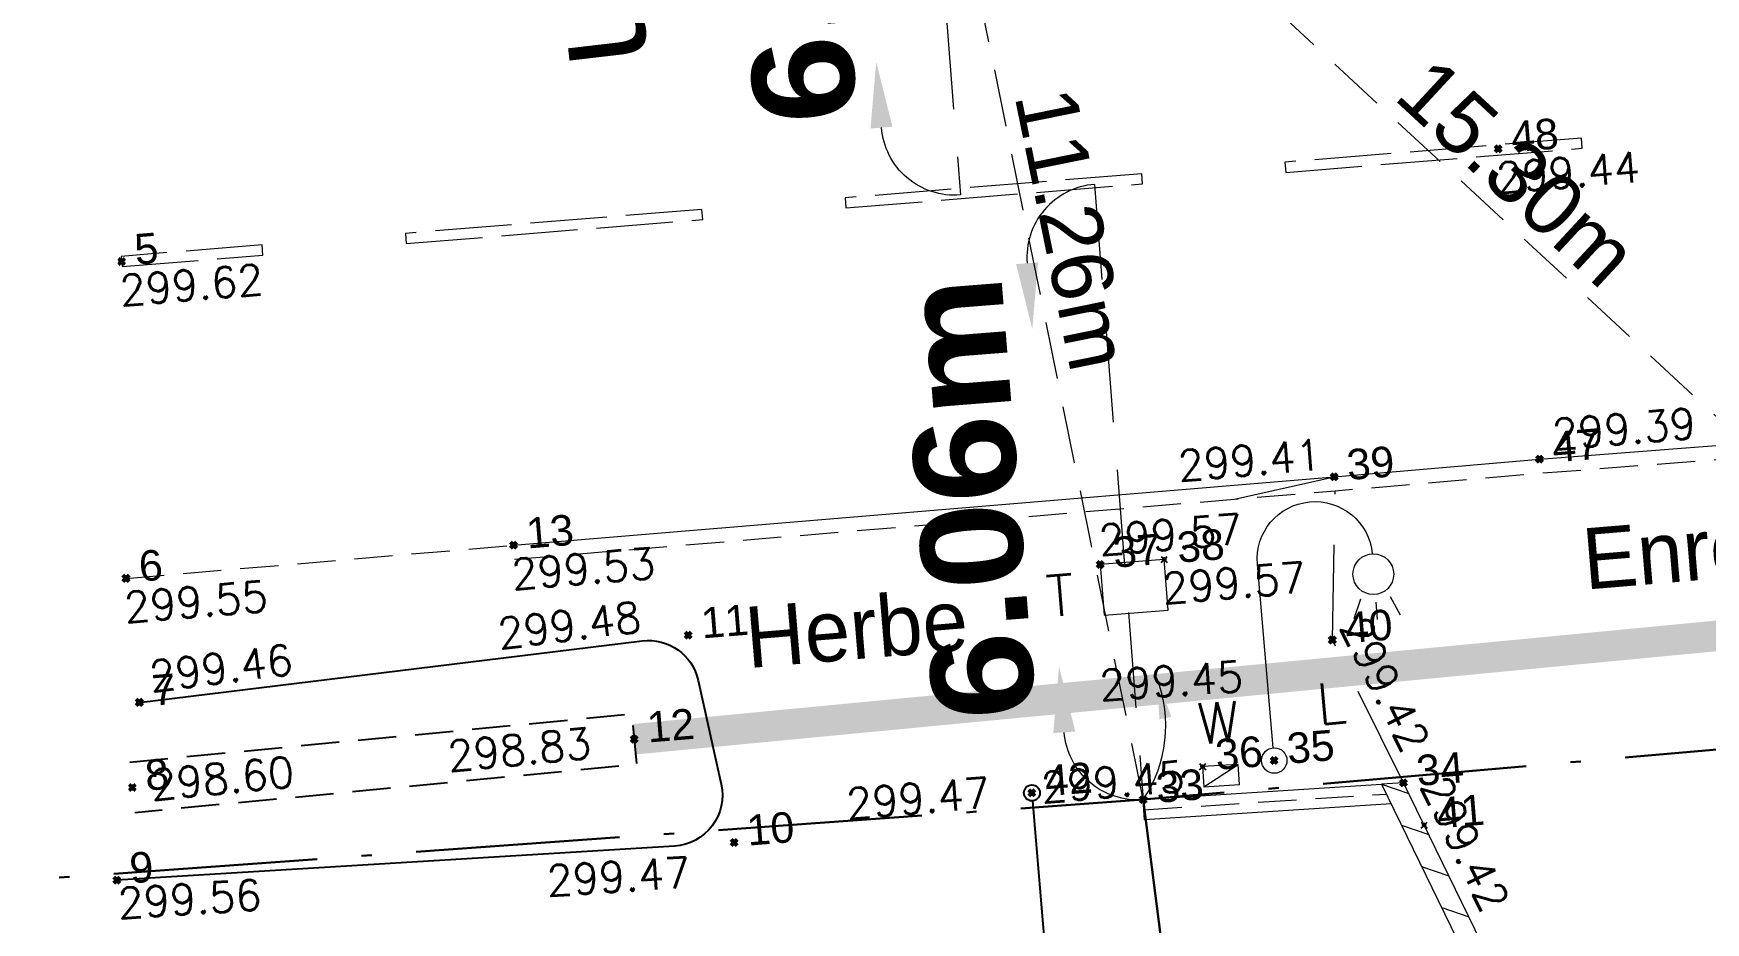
# Model space of a CAD drawing. Header units: metres. Extents: x 1851758 to 1852050, y 5187822 to 5188223.
# Drawn here: x 1851854.94 to 1851871.34, y 5187865.93 to 5187874.66 of the extents above; entities that cross this region are included whole.
import ezdxf
from ezdxf.enums import TextEntityAlignment as Align

# ---------------------------------------------------------------- set-up
doc = ezdxf.new("R2010")
doc.units = ezdxf.units.M
doc.header["$LTSCALE"] = 2.5
doc.header["$PDMODE"] = 35
doc.header["$PDSIZE"] = 0.03
for name, pattern in [('L16', [0.375, 0.3, -0.075]), ('L18', [0.6, 0.4, -0.2]), ('L32', [2.5, 2, -0.1, 0.1, -0.1, 0.1, -0.1]), ('L5', [1.15, 0.8, -0.175, 0, -0.175]), ('L8', [0.225, 0.15, -0.075])]:
    doc.linetypes.add(name, pattern=pattern)
doc.layers.get('0').update_dxf_attribs({"linetype": 'CONTINUOUS', "lineweight": 30})
doc.layers.add('_SSL_ASS_EP', color=5, linetype='L32')
doc.layers.add('MOB', color=8, linetype='CONTINUOUS')
for name, color, linetype, lineweight in [('CLO_HAC', 251, 'CONTINUOUS', 15), ('CLO_MUR', 7, 'CONTINUOUS', 15), ('COTATION', 150, 'L8', 20), ('ECL', 6, 'CONTINUOUS', 5), ('ECL_TXT', 6, 'CONTINUOUS', 5), ('EDF', 1, 'CONTINUOUS', 5), ('EDF_TXT', 1, 'CONTINUOUS', 5), ('P', 7, 'CONTINUOUS', 50), ('PAR', 11, 'L5', 30), ('PAR_ALIGNT_TXT', 1, 'CONTINUOUS', 15), ('PAR_COT', 150, 'CONTINUOUS', 20), ('PRO_PAR_COT_DA', 150, 'CONTINUOUS', 20), ('PTT', 3, 'CONTINUOUS', 5), ('PTT_TXT', 3, 'CONTINUOUS', 5), ('SIG', 200, 'CONTINUOUS', 20), ('SIH', 252, 'L16', 18), ('SOL', 7, 'L18', 15), ('SOL_TXT', 7, 'CONTINUOUS', 13), ('TAL', 34, 'CONTINUOUS', 25), ('VOI', 251, 'CONTINUOUS', 20), ('Z', 7, 'CONTINUOUS', 9)]:
    doc.layers.add(name, color=color, linetype=linetype, lineweight=lineweight)
for name, color, linetype, plot in [('N', 1, 'CONTINUOUS', False), ('NCACHE', 7, 'CONTINUOUS', False), ('PCACHE', 7, 'CONTINUOUS', False), ('ZCACHE', 7, 'CONTINUOUS', False)]:
    doc.layers.add(name, color=color, linetype=linetype, plot=plot)
doc.styles.add('_ECRITURE', font='NEWSGOTN.TTF')
doc.styles.add('ARIAL_B', font='arialbd.ttf', dxfattribs={"width": 1.1})
doc.styles.add('SIMPLEX', font='SIMPLEX.SHX', dxfattribs={"oblique": 27})
doc.styles.get("Standard").update_dxf_attribs({"font": 'arial.ttf'})

# ---------------------------------------------------------------- blocks, each defined once
blk = doc.blocks.new('TCPOINT')
blk.add_point((0, 0))
at = {"layer": 'N'}
blk.add_attdef('MAT', (0.2, 0.2), '', height=0.34, dxfattribs=at)
at = {"layer": 'Z', "style": 'SIMPLEX'}
blk.add_attdef('ALT', (0.2, -0.54), '', height=0.34, dxfattribs=at)
blk = doc.blocks.new('MOB_02')
at = {"layer": 'MOB', "linetype": 'Continuous'}
blk.add_lwpolyline([(0, 1.679534), (0.680858, 1.679534, 0.414214), (0.755858, 1.754534), (0.755858, 2.428793, 0.414214), (0.680858, 2.503793), (-0.680858, 2.503793, 0.414214), (-0.755858, 2.428793), (-0.755858, 1.754534, 0.414214), (-0.680858, 1.679534)], format="xyb", close=True, dxfattribs=at)
at = {"layer": 'MOB'}
blk.add_lwpolyline([(0, 0.078125), (0, 1.679534)], dxfattribs=at)
blk.add_circle((0, 0), 0.078125, dxfattribs=at)
blk = doc.blocks.new('ECL_01')
at = {"layer": 'ECL'}
blk.add_lwpolyline([(0, 0.125), (0, 1.935, -0.995687), (1.132, 1.94)], format="xyb", dxfattribs=at)
for points in [[(0.978, 1.507), (0.896, 1.319)], [(1.272, 1.507), (1.354, 1.319)], [(1.125, 1.465), (1.125, 1.293)]]:
    blk.add_lwpolyline(points, dxfattribs=at)
for centre, radius in [((1.125, 1.74), 0.2), ((0, 0), 0.125)]:
    blk.add_circle(centre, radius, dxfattribs=at)
at = {"layer": 'ECL_TXT', "style": 'SIMPLEX'}
blk.add_text('L', height=0.4, dxfattribs=at).set_placement((0.608, 0.514), align=Align.MIDDLE)
blk = doc.blocks.new('*U40')
at = {"layer": 'EDF'}
blk.add_lwpolyline([(0.2, 0), (0, 0.35)], dxfattribs=at)
at = {"layer": 'EDF', "flags": 128}
for points in [[(0, 0.35), (0, 0)], [(0.2, 0.35), (0, 0.35)], [(0.2, 0), (0.2, 0.35)], [(0, 0), (0.2, 0)]]:
    blk.add_lwpolyline(points, dxfattribs=at)
at = {"layer": 'EDF_TXT', "style": 'SIMPLEX'}
blk.add_attdef('EDF_TXT', text='', height=0.4, rotation=90, dxfattribs=at).set_placement((-0.423, 0.181), align=Align.MIDDLE)
blk = doc.blocks.new('*U41')
at = {"layer": 'PTT', "flags": 128}
for points in [[(0, 0.63), (0, 0)], [(0.5, 0.63), (0, 0.63)], [(0.5, 0), (0.5, 0.63)], [(0, 0), (0.5, 0)]]:
    blk.add_lwpolyline(points, dxfattribs=at)
at = {"layer": 'PTT_TXT', "style": 'SIMPLEX'}
blk.add_attdef('PTT_TXT', text='', height=0.4, rotation=90, dxfattribs=at).set_placement((0.272, -0.415), align=Align.MIDDLE)
blk = doc.blocks.new('COTATION_02B')
at = {"layer": 'PAR_ALIGNT_TXT', "linetype": 'Continuous'}
blk.add_lwpolyline([(0, 0), (0, 0, -0.414214), (-0.288, -0.288), (-0.288, -0.288)], format="xyb", dxfattribs=at)
blk.add_solid([(-0.288, -0.2448), (-0.288, -0.3312), (-0.5472, -0.288)], dxfattribs=at)
blk = doc.blocks.new('COTATION_01B')
at = {"layer": 'COTATION', "color": 1, "linetype": 'Continuous'}
blk.add_lwpolyline([(0, 0), (0, 0, 0.414214), (-0.288, 0.288), (-0.288, 0.288)], format="xyb", dxfattribs=at)
blk.add_solid([(-0.288, 0.2448), (-0.288, 0.3312), (-0.5472, 0.288)], dxfattribs=at)
blk = doc.blocks.new('PAR_COT_01B')
at = {"layer": 'PAR_COT'}
blk.add_lwpolyline([(-1.143, 0.37, 0, 0.12, 0), (-0.742, 0.373, 0.12, 0.12, 0)], format="xyseb", dxfattribs=at)
blk.add_arc((-0.93, -0.921), 1.309, 44.7149, 99.3768, dxfattribs=at)

msp = doc.modelspace()

# ---------------------------------------------------------------- hatches: boundary and pattern name
at = {"layer": 'CLO_HAC'}
h = msp.add_hatch(dxfattribs=at)
h.set_pattern_fill('ANSI31', color=256, scale=0.1)
h.set_pattern_definition([(340.979, (1851868.16536, 5187867.2899), (0.103477, 0.300164), [])])
h.paths.add_polyline_path([(1851869.275, 5187865.469), (1851869.095, 5187865.382), (1851868.165, 5187867.29), (1851868.381, 5187867.304)])

# ---------------------------------------------------------------- linework, layer by layer
at = {"layer": '_SSL_ASS_EP', "const_width": 0.3, "flags": 128}
msp.add_lwpolyline([(1851860.831, 5187867.731), (1851919.318, 5187873.319)], dxfattribs=at)
at = {"layer": 'CLO_MUR', "flags": 128}
for points in [[(1851868.26, 5187867.096), (1851865.839, 5187866.939), (1851865.826, 5187867.138), (1851868.165, 5187867.29)], [(1851869.275, 5187865.469), (1851868.381, 5187867.304), (1851868.165, 5187867.29), (1851869.095, 5187865.382)]]:
    msp.add_lwpolyline(points, dxfattribs=at)
at = {"layer": 'CLO_MUR', "linetype": 'L8', "flags": 128}
msp.add_lwpolyline([(1851865.832, 5187867.039), (1851868.213, 5187867.193)], dxfattribs=at)
at = {"layer": 'PAR', "flags": 128}
for points in [[(1851831.986, 5187864.702), (1851865.826, 5187867.138), (1851900.301, 5187870.151), (1851928.962, 5187872.752), (1851949.784, 5187874.612), (1851955.395, 5187875.111), (1851966.855, 5187876.132), (1851991.766, 5187878.321), (1852005.198, 5187879.551), (1852009.438, 5187879.942), (1852023.369, 5187881.222), (1852029.419, 5187881.772)], [(1851865.826, 5187867.138), (1851871.326, 5187824.067)]]:
    msp.add_lwpolyline(points, dxfattribs=at)
at = {"layer": 'PAR_ALIGNT_TXT', "linetype": 'L8', "ltscale": 2.5, "flags": 128}
for points in [[(1851863.557, 5187879.057), (1851864.032, 5187873.076)], [(1851865.347, 5187873.18), (1851865.826, 5187867.138)]]:
    msp.add_lwpolyline(points, dxfattribs=at)
at = {"layer": 'PAR_COT', "linetype": 'L8', "ltscale": 1.5, "flags": 128}
msp.add_lwpolyline([(1851865.826, 5187867.138), (1851863.582, 5187878.171), (1851874.821, 5187867.784)], dxfattribs=at)
at = {"layer": 'SIH'}
for points in [[(1851870.127, 5187873.634), (1851867.217, 5187873.398), (1851867.225, 5187873.298), (1851870.135, 5187873.534)], [(1851865.811, 5187873.284), (1851862.901, 5187873.048), (1851862.909, 5187872.949), (1851865.819, 5187873.185)], [(1851861.496, 5187872.934), (1851858.585, 5187872.699), (1851858.593, 5187872.599), (1851861.504, 5187872.835)], [(1851857.18, 5187872.585), (1851855.797, 5187872.473), (1851855.805, 5187872.373), (1851857.188, 5187872.485)]]:
    msp.add_lwpolyline(points, close=True, dxfattribs=at)
at = {"layer": 'SOL', "flags": 128}
msp.add_lwpolyline([(1851868.381, 5187867.304), (1851867.682, 5187868.706), (1851867.71, 5187870.171)], dxfattribs=at)
at = {"layer": 'TAL', "flags": 128}
msp.add_lwpolyline([(1851855.974, 5187868.093), (1851860.91, 5187868.697, -0.386547), (1851861.459, 5187868.309), (1851861.685, 5187867.289, -0.460742), (1851861.227, 5187866.682), (1851855.753, 5187866.348)], format="xyb", dxfattribs=at)
at = {"layer": 'TAL', "linetype": 'L8', "flags": 128}
msp.add_lwpolyline([(1851855.882, 5187867.507), (1851860.807, 5187867.98), (1851860.855, 5187867.482), (1851855.93, 5187867.009)], dxfattribs=at)
at = {"layer": 'VOI', "flags": 128}
for points in [[(1851859.646, 5187869.636), (1851867.699, 5187870.308), (1851869.715, 5187870.481), (1851875.476, 5187870.927), (1851887.996, 5187871.964), (1851899.713, 5187872.888), (1851905.391, 5187873.353), (1851911.235, 5187873.839), (1851919.733, 5187874.525), (1851937.47, 5187875.954), (1851954.385, 5187877.343), (1851956.892, 5187877.544), (1851970.834, 5187878.616), (1851979.357, 5187879.33), (1851982.577, 5187879.569), (1851996.99, 5187880.517)], [(1851866.723, 5187870.089), (1851867.699, 5187870.308)]]:
    msp.add_lwpolyline(points, dxfattribs=at)
at = {"layer": 'VOI', "linetype": 'L8', "flags": 128}
for points in [[(1851859.657, 5187869.499), (1851867.71, 5187870.171), (1851869.726, 5187870.344), (1851875.487, 5187870.79), (1851888.007, 5187871.827), (1851899.724, 5187872.751), (1851905.402, 5187873.216), (1851911.246, 5187873.702), (1851919.744, 5187874.388), (1851937.481, 5187875.817), (1851954.396, 5187877.206), (1851956.903, 5187877.407), (1851970.845, 5187878.479), (1851979.368, 5187879.193), (1851982.586, 5187879.432), (1851996.999, 5187880.38)], [(1851855.844, 5187869.311), (1851859.646, 5187869.636)]]:
    msp.add_lwpolyline(points, dxfattribs=at)

# ---------------------------------------------------------------- block references
at = {"layer": 'ECL', "rotation": 4.908398583899778}
msp.add_blockref('ECL_01', (1851867.112, 5187867.522), dxfattribs=at)
at = {"layer": 'EDF', "rotation": 273.7069593188194}
msp.add_blockref('*U40', (1851866.409, 5187867.462), dxfattribs=at).add_auto_attribs({'EDF_TXT': 'W'})
at = {"layer": 'P'}
ref = msp.add_blockref('TCPOINT', (1851869.31, 5187873.528, 299.44), dxfattribs=dict(at, rotation=301.9002445867005))
ref.add_attrib('MAT', '48', (1851869.448, 5187873.496, 299.44), dxfattribs={"layer": 'N', "height": 0.3, "rotation": 4.6408})
ref.add_attrib('ALT', '299.44', dxfattribs={"layer": 'Z', "height": 0.3, "rotation": 4.6408, "style": 'SIMPLEX'}).set_placement((1851869.278, 5187873.39, 299.44), align=Align.TOP_LEFT)
ref = msp.add_blockref('TCPOINT', (1851855.801, 5187872.423, 299.62), dxfattribs=dict(at, rotation=301.9002445867005))
ref.add_attrib('MAT', '5', (1851855.939, 5187872.391, 299.62), dxfattribs={"layer": 'N', "height": 0.3, "rotation": 4.6408})
ref.add_attrib('ALT', '299.62', dxfattribs={"layer": 'Z', "height": 0.3, "rotation": 4.6408, "style": 'SIMPLEX'}).set_placement((1851855.769, 5187872.285, 299.62), align=Align.TOP_LEFT)
ref = msp.add_blockref('TCPOINT', (1851869.715, 5187870.481, 299.39), dxfattribs=dict(at, rotation=301.9002445867005))
ref.add_attrib('MAT', '47', (1851869.852, 5187870.449, 299.39), dxfattribs={"layer": 'N', "height": 0.3, "rotation": 4.6408})
ref.add_attrib('ALT', '299.39', dxfattribs={"layer": 'Z', "height": 0.3, "rotation": 4.6408, "style": 'SIMPLEX'}).set_placement((1851869.826, 5187870.872, 299.39), align=Align.TOP_LEFT)
ref = msp.add_blockref('TCPOINT', (1851867.699, 5187870.308, 299.41), dxfattribs=dict(at, rotation=301.9002445867005))
ref.add_attrib('MAT', '39', (1851867.836, 5187870.276, 299.41), dxfattribs={"layer": 'N', "height": 0.3, "rotation": 4.6408})
ref.add_attrib('ALT', '299.41', dxfattribs={"layer": 'Z', "height": 0.3, "rotation": 4.6408, "style": 'SIMPLEX'}).set_placement((1851866.154, 5187870.564, 299.41), align=Align.TOP_LEFT)
ref = msp.add_blockref('TCPOINT', (1851859.646, 5187869.636, 299.53), dxfattribs=dict(at, rotation=301.9002445867005))
ref.add_attrib('MAT', '13', (1851859.783, 5187869.604, 299.53), dxfattribs={"layer": 'N', "height": 0.3, "rotation": 4.6408})
ref.add_attrib('ALT', '299.53', dxfattribs={"layer": 'Z', "height": 0.3, "rotation": 4.6408, "style": 'SIMPLEX'}).set_placement((1851859.614, 5187869.498, 299.53), align=Align.TOP_LEFT)
ref = msp.add_blockref('TCPOINT', (1851865.404, 5187869.447, 299.57), dxfattribs=dict(at, rotation=301.9002445867005))
ref.add_attrib('MAT', '37', (1851865.542, 5187869.415, 299.57), dxfattribs={"layer": 'N', "height": 0.3, "rotation": 4.6408})
ref.add_attrib('ALT', '299.57', dxfattribs={"layer": 'Z', "height": 0.3, "rotation": 4.6408, "style": 'SIMPLEX'}).set_placement((1851865.377, 5187869.834, 299.57), align=Align.TOP_LEFT)
ref = msp.add_blockref('TCPOINT', (1851855.844, 5187869.311, 299.55), dxfattribs=dict(at, rotation=301.9002445867005))
ref.add_attrib('MAT', '6', (1851855.982, 5187869.279, 299.55), dxfattribs={"layer": 'N', "height": 0.3, "rotation": 4.6408})
ref.add_attrib('ALT', '299.55', dxfattribs={"layer": 'Z', "height": 0.3, "rotation": 4.6408, "style": 'SIMPLEX'}).set_placement((1851855.812, 5187869.174, 299.55), align=Align.TOP_LEFT)
ref = msp.add_blockref('TCPOINT', (1851861.361, 5187868.753, 299.48), dxfattribs=dict(at, rotation=301.9002445867005))
ref.add_attrib('MAT', '11', (1851861.499, 5187868.721, 299.48), dxfattribs={"layer": 'N', "height": 0.3, "rotation": 4.6408})
ref.add_attrib('ALT', '299.48', dxfattribs={"layer": 'Z', "height": 0.3, "rotation": 6.9822, "style": 'SIMPLEX'}).set_placement((1851859.473, 5187868.914, 299.48), align=Align.TOP_LEFT)
ref = msp.add_blockref('TCPOINT', (1851867.682, 5187868.706, 299.42), dxfattribs=dict(at, rotation=301.9002445867005))
ref.add_attrib('MAT', '40', (1851867.819, 5187868.674, 299.42), dxfattribs={"layer": 'N', "height": 0.3, "rotation": 4.6408})
ref.add_attrib('ALT', '299.42', dxfattribs={"layer": 'Z', "height": 0.3, "rotation": 296.5173, "style": 'SIMPLEX'}).set_placement((1851868.018, 5187868.971, 299.42), align=Align.TOP_LEFT)
ref = msp.add_blockref('TCPOINT', (1851855.974, 5187868.093, 299.46), dxfattribs=dict(at, rotation=301.9002445867005))
ref.add_attrib('MAT', '7', (1851856.111, 5187868.061, 299.46), dxfattribs={"layer": 'N', "height": 0.3, "rotation": 4.6408})
ref.add_attrib('ALT', '299.46', dxfattribs={"layer": 'Z', "height": 0.3, "rotation": 6.9822, "style": 'SIMPLEX'}).set_placement((1851856.055, 5187868.494, 299.46), align=Align.TOP_LEFT)
ref = msp.add_blockref('TCPOINT', (1851867.112, 5187867.522, 299.45), dxfattribs=dict(at, rotation=301.9002445867005))
ref.add_attrib('MAT', '35', (1851867.249, 5187867.49, 299.45), dxfattribs={"layer": 'N', "height": 0.3, "rotation": 4.6408})
ref.add_attrib('ALT', '299.45', dxfattribs={"layer": 'Z', "height": 0.3, "rotation": 3.707, "style": 'SIMPLEX'}).set_placement((1851865.385, 5187868.409, 299.45), align=Align.TOP_LEFT)
ref = msp.add_blockref('TCPOINT', (1851860.831, 5187867.731, 298.83), dxfattribs=dict(at, rotation=301.9002445867005))
ref.add_attrib('MAT', '12', (1851860.969, 5187867.699, 298.83), dxfattribs={"layer": 'N', "height": 0.3, "rotation": 4.6408})
ref.add_attrib('ALT', '298.83', dxfattribs={"layer": 'Z', "height": 0.3, "rotation": 5.4832, "style": 'SIMPLEX'}).set_placement((1851858.985, 5187867.711, 298.83), align=Align.TOP_LEFT)
ref = msp.add_blockref('TCPOINT', (1851868.381, 5187867.304, 299.42), dxfattribs=dict(at, rotation=301.9002445867005))
ref.add_attrib('MAT', '34', (1851868.519, 5187867.272, 299.42), dxfattribs={"layer": 'N', "height": 0.3, "rotation": 4.6408})
ref.add_attrib('ALT', '299.42', dxfattribs={"layer": 'Z', "height": 0.3, "rotation": 295.9791, "style": 'SIMPLEX'}).set_placement((1851868.811, 5187867.407, 299.42), align=Align.TOP_LEFT)
ref = msp.add_blockref('TCPOINT', (1851855.906, 5187867.258, 298.6), dxfattribs=dict(at, rotation=301.9002445867005))
ref.add_attrib('MAT', '8', (1851856.043, 5187867.226, 298.6), dxfattribs={"layer": 'N', "height": 0.3, "rotation": 4.6408})
ref.add_attrib('ALT', '298.60', dxfattribs={"layer": 'Z', "height": 0.3, "rotation": 5.4832, "style": 'SIMPLEX'}).set_placement((1851856.069, 5187867.429, 298.6), align=Align.TOP_LEFT)
ref = msp.add_blockref('TCPOINT', (1851864.734, 5187867.204, 299.47), dxfattribs=dict(at, rotation=301.9002445867005))
ref.add_attrib('MAT', '42', (1851864.872, 5187867.172, 299.47), dxfattribs={"layer": 'N', "height": 0.3, "rotation": 4.6408})
ref.add_attrib('ALT', '299.47', dxfattribs={"layer": 'Z', "height": 0.3, "rotation": 4.6408, "style": 'SIMPLEX'}).set_placement((1851862.899, 5187867.245, 299.47), align=Align.TOP_LEFT)
ref = msp.add_blockref('TCPOINT', (1851865.826, 5187867.138, 299.45), dxfattribs=dict(at, rotation=301.9002445867005))
ref.add_attrib('MAT', '33', (1851865.964, 5187867.106, 299.45), dxfattribs={"layer": 'N', "height": 0.3, "rotation": 4.6408})
ref.add_attrib('ALT', '299.45', dxfattribs={"layer": 'Z', "height": 0.3, "rotation": 4.6408, "style": 'SIMPLEX'}).set_placement((1851864.81, 5187867.405, 299.45), align=Align.TOP_LEFT)
ref = msp.add_blockref('TCPOINT', (1851861.811, 5187866.718, 299.47), dxfattribs=dict(at, rotation=301.9002445867005))
ref.add_attrib('MAT', '10', (1851861.948, 5187866.686, 299.47), dxfattribs={"layer": 'N', "height": 0.3, "rotation": 4.6408})
ref.add_attrib('ALT', '299.47', dxfattribs={"layer": 'Z', "height": 0.3, "rotation": 3.4966, "style": 'SIMPLEX'}).set_placement((1851859.962, 5187866.49, 299.47), align=Align.TOP_LEFT)
ref = msp.add_blockref('TCPOINT', (1851855.753, 5187866.348, 299.56), dxfattribs=dict(at, rotation=301.9002445867005))
ref.add_attrib('MAT', '9', (1851855.891, 5187866.315, 299.56), dxfattribs={"layer": 'N', "height": 0.3, "rotation": 4.6408})
ref.add_attrib('ALT', '299.56', dxfattribs={"layer": 'Z', "height": 0.3, "rotation": 3.4966, "style": 'SIMPLEX'}).set_placement((1851855.752, 5187866.269, 299.56), align=Align.TOP_LEFT)
at = {"layer": 'PAR_ALIGNT_TXT', "yscale": 2.5, "zscale": 2.5}
for name, p, xscale, rotation in [('COTATION_01B', (1851864.032, 5187873.076), -2.5, 94.53514577940292), ('COTATION_01B', (1851865.347, 5187873.18), 2.5, 94.53514574750346), ('COTATION_02B', (1851865.826, 5187867.138), 2.5, 274.5351457475035)]:
    msp.add_blockref(name, p, dxfattribs=dict(at, xscale=xscale, rotation=rotation))
at = {"layer": 'PAR_COT', "rotation": 281.494157851699}
msp.add_blockref('PAR_COT_01B', (1851865.826, 5187867.138), dxfattribs=at)
at = {"layer": 'PCACHE'}
ref = msp.add_blockref('TCPOINT', (1851866.032, 5187869.497, 299.57), dxfattribs=dict(at, rotation=301.9002445867005))
ref.add_attrib('MAT', '38', (1851866.17, 5187869.464, 299.57), dxfattribs={"layer": 'NCACHE', "height": 0.3, "rotation": 4.6408})
ref.add_attrib('ALT', '299.57', dxfattribs={"layer": 'ZCACHE', "height": 0.3, "rotation": 4.6408, "style": 'SIMPLEX'}).set_placement((1851866, 5187869.359, 299.57), align=Align.TOP_LEFT)
ref = msp.add_blockref('TCPOINT', (1851866.409, 5187867.462), dxfattribs=dict(at, rotation=301.9002445867005))
ref.add_attrib('MAT', '36', (1851866.546, 5187867.429), dxfattribs={"layer": 'NCACHE', "height": 0.3, "rotation": 4.6408})
ref = msp.add_blockref('TCPOINT', (1851868.584, 5187866.888), dxfattribs=dict(at, rotation=301.9002445867005))
ref.add_attrib('MAT', '41', (1851868.722, 5187866.856), dxfattribs={"layer": 'NCACHE', "height": 0.3, "rotation": 4.6408})
at = {"layer": 'PTT', "rotation": 274.5357284456679}
msp.add_blockref('*U41', (1851865.404, 5187869.447), dxfattribs=at).add_auto_attribs({'PTT_TXT': 'T'})
at = {"layer": 'SIG', "rotation": 184.7725985753271}
msp.add_blockref('MOB_02', (1851864.734, 5187867.204), dxfattribs=at)

# ---------------------------------------------------------------- texts
at = {"layer": 'PAR_ALIGNT_TXT', "char_height": 1, "attachment_point": 5, "rotation": 94.5351, "style": 'ARIAL_B'}
for s, insert in [('\\A1;6.00m', (1851862.359, 5187875.951)), ('\\A1;6.06m', (1851864.112, 5187870.097))]:
    msp.add_mtext(s, dxfattribs=dict(at, insert=insert))
at = {"layer": 'PAR_COT', "char_height": 0.6, "attachment_point": 5}
for s, insert, rotation in [('\\A1;15.30m', (1851869.497, 5187873.296), 317.2572), ('\\A1;11.26m', (1851865.13, 5187872.741), 281.4942)]:
    msp.add_mtext(s, dxfattribs=dict(at, insert=insert, rotation=rotation))
at = {"layer": 'PRO_PAR_COT_DA', "insert": (1851860.471, 5187876.289), "char_height": 1, "attachment_point": 5, "rotation": 276.6663}
msp.add_mtext('\\A1;0.89m', dxfattribs=at)
at = {"layer": 'SOL_TXT', "style": '_ECRITURE'}
for s, p in [('Enrobé', (1851870.165, 5187869.2)), ('Herbe', (1851861.948, 5187868.429))]:
    msp.add_text(s, height=0.6, rotation=4.7726, dxfattribs=at).set_placement(p)

doc.saveas('drawing.dxf')
